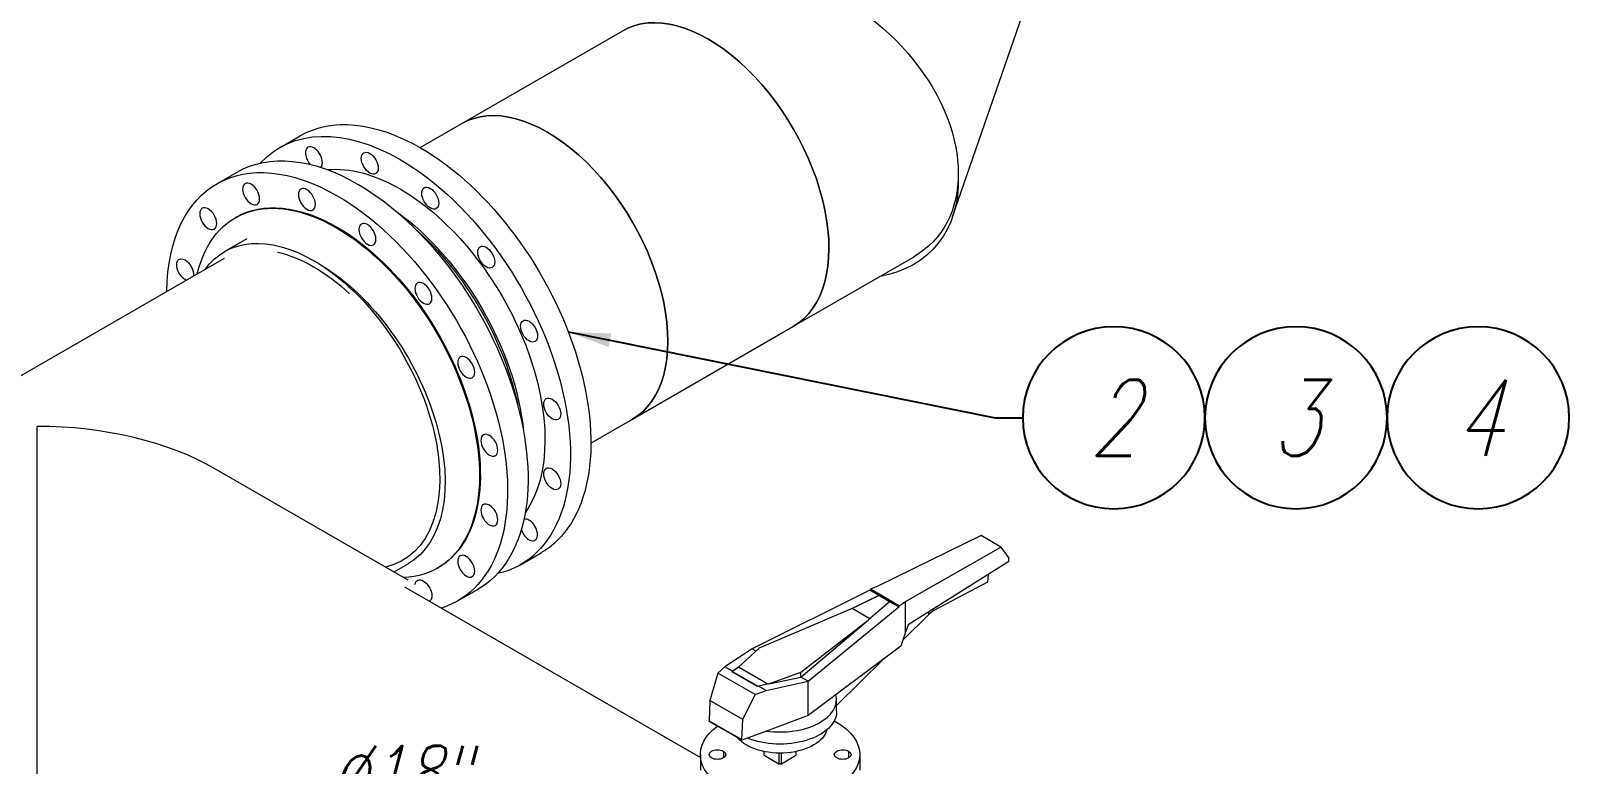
# Model space of a CAD drawing. Header units: inches. Extents: x 52169 to 69006, y 13152 to 42758.
# Drawn here: x 62954 to 64980, y 15424 to 16392 of the extents above; entities that cross this region are included whole.
import ezdxf
from ezdxf.enums import TextEntityAlignment as Align

# ---------------------------------------------------------------- set-up
doc = ezdxf.new("R2010")
doc.units = ezdxf.units.IN
doc.header["$MEASUREMENT"] = 0
doc.layers.add('IA-DIBUJO', color=3, linetype='Continuous')
doc.layers.add('IA-SIMBOLS', color=2, linetype='Continuous')
doc.layers.add('IA-DIM', color=7, linetype='Continuous', lineweight=5)
doc.layers.add('IA-TITLE', color=6, linetype='Continuous', lineweight=13)
doc.styles.add('ING-AMB', font='romans.shx', dxfattribs={"width": 0.75, "oblique": 15})
doc.styles.add('SALVADOR', font='romans.shx', dxfattribs={"width": 0.75, "oblique": 15})
doc.dimstyles.new('ING-AMB 16', dxfattribs={"dimscale": 16, "dimtxt": 3, "dimasz": 2.5, "dimexe": 1, "dimexo": 1, "dimgap": 1, "dimtad": 1, "dimdec": 0, "dimzin": 0, "dimdsep": 46, "dimtxsty": 'ING-AMB', "dimcen": 0.1, "dimclrd": 7, "dimclre": 7, "dimclrt": 2, "dimadec": 0, "dimazin": 0, "dimtfac": 1, "dimtdec": 0, "dimtmove": 0, "dimatfit": 0, "dimfxl": 1.25, "dimtfill": 1, "dimtolj": 1, "dimtzin": 0, "dimarcsym": 1})

# ---------------------------------------------------------------- blocks, each defined once
blk = doc.blocks.new('A$Cca83e120')
at = {"layer": 'IA-DIBUJO', "linetype": 'Continuous', "lineweight": 0, "extrusion": (-1.11022e-16, 0.816497, 0.57735)}
for p, q in [((-1424.6, 7208), (-1332.4, 7474.4)), ((-2071.3, 7331.1), (-1859.1, 7453.6)), ((-2126.1, 7299.5), (-2071.3, 7331.1)), ((-2383.9, 7162.2), (-2353.9, 7179.5)), ((-3028.8, 6781.2), (-2383.9, 7153.6)), ((-1634.1, 7063.8), (-1476.1, 7155.1)), ((-1846.3, 6941.4), (-1634.1, 7063.8)), ((-1901.1, 6909.7), (-1846.3, 6941.4)), ((-2630.5, 6468.5), (-2630.5, 6931.7)), ((-2141.8, 6729), (-2395.5, 6875.5)), ((-2160.5, 6739.9), (-2141.8, 6750.7)), ((-2103, 6745), (-2102, 6745.6)), ((-2102.5, 6745.3), (-2103, 6745)), ((-2146.8, 6720.4), (-1756.9, 6495.3))]:
    blk.add_line(p, q, dxfattribs=at)
at = {"layer": 'IA-DIBUJO', "color": 2, "linetype": 'Continuous', "lineweight": 0, "extrusion": (-1.11022e-16, 0.816497, 0.57735)}
for p, q in [((-2311.3, 7299.3), (-2284.3, 7314.9)), ((-2394.1, 7251.5), (-2367.1, 7267.1)), ((-2369.7, 7206.9), (-2368.7, 7207.5)), ((-2369.2, 7207.2), (-2368.7, 7207.5)), ((-2234, 7192.3), (-2233.3, 7192)), ((-2047.8, 6869.9), (-2047.9, 6869.1)), ((-1387.1, 6787.9), (-1522.4, 6721.4)), ((-1387.1, 6787.9), (-1522.4, 6721.4)), ((-1486.8, 6700.9), (-1360.8, 6772.7)), ((-1486.8, 6700.9), (-1360.8, 6772.7)), ((-1360.8, 6772.7), (-1387.1, 6787.9)), ((-1360.8, 6772.7), (-1387.1, 6787.9)), ((-1360.8, 6772.7), (-1350.5, 6757.8)), ((-1360.8, 6772.7), (-1350.5, 6757.8)), ((-1993.8, 6749.4), (-1966.8, 6765)), ((-1350.5, 6753.5), (-1483.3, 6669.9)), ((-1350.5, 6753.5), (-1483.3, 6669.9)), ((-1350.5, 6753.5), (-1350.5, 6757.8)), ((-1350.5, 6753.5), (-1350.5, 6757.8)), ((-1377.7, 6736.4), (-1378.4, 6726.2)), ((-1377.7, 6736.4), (-1378.4, 6726.2)), ((-2076.6, 6701.6), (-2049.6, 6717.2)), ((-1533.8, 6715.7), (-1688.8, 6638.4)), ((-1533.8, 6715.7), (-1688.8, 6638.4)), ((-1532.7, 6716.1), (-1533.8, 6715.7)), ((-1532.7, 6716.1), (-1533.8, 6715.7)), ((-1521.9, 6708.8), (-1533.8, 6715.7)), ((-1521.9, 6708.8), (-1533.8, 6715.7)), ((-1522.4, 6721.4), (-1532.7, 6717.2)), ((-1522.4, 6721.4), (-1532.7, 6717.2)), ((-1532.7, 6717.2), (-1532.7, 6716.1)), ((-1494.8, 6695.3), (-1532.7, 6717.2)), ((-1532.7, 6717.2), (-1532.7, 6716.1)), ((-1494.8, 6695.3), (-1532.7, 6717.2)), ((-1494.8, 6694.2), (-1532.7, 6716.1)), ((-1494.8, 6694.2), (-1532.7, 6716.1)), ((-1378.4, 6726.2), (-1449.5, 6689)), ((-1378.4, 6726.2), (-1449.5, 6689)), ((-1560.1, 6690.4), (-1679.4, 6639.3)), ((-1560.1, 6690.4), (-1679.4, 6639.3)), ((-1614.9, 6595.7), (-1495.6, 6693.6)), ((-1614.9, 6595.7), (-1495.6, 6693.6)), ((-1560.1, 6690.4), (-1521.9, 6708.8)), ((-1560.1, 6690.4), (-1521.9, 6708.8)), ((-1557, 6691.7), (-1560.1, 6690.4)), ((-1557, 6691.7), (-1560.1, 6690.4)), ((-1521.9, 6708.6), (-1557, 6691.7)), ((-1521.9, 6708.6), (-1557, 6691.7)), ((-1533.7, 6678.2), (-1557, 6691.7)), ((-1533.7, 6678.2), (-1557, 6691.7)), ((-1507.5, 6700.5), (-1535.9, 6676.3)), ((-1507.5, 6700.5), (-1535.9, 6676.3)), ((-1521.9, 6708.8), (-1521.4, 6708.9)), ((-1521.9, 6708.8), (-1521.4, 6708.9)), ((-1521.4, 6708.8), (-1521.9, 6708.6)), ((-1521.4, 6708.8), (-1521.9, 6708.6)), ((-1507.6, 6700.4), (-1521.9, 6708.6)), ((-1507.6, 6700.4), (-1521.9, 6708.6)), ((-1521.4, 6708.8), (-1521.4, 6708.9)), ((-1521.4, 6708.9), (-1507.2, 6700.7)), ((-1521.4, 6708.8), (-1521.4, 6708.9)), ((-1521.4, 6708.9), (-1507.2, 6700.7)), ((-1507.3, 6700.6), (-1521.4, 6708.8)), ((-1507.3, 6700.6), (-1521.4, 6708.8)), ((-1507.2, 6700.7), (-1507.5, 6700.5)), ((-1507.2, 6700.7), (-1507.5, 6700.5)), ((-1495.6, 6693.6), (-1507.5, 6700.5)), ((-1495.6, 6693.6), (-1507.5, 6700.5)), ((-1495.6, 6693.6), (-1494.8, 6694.2)), ((-1495.6, 6693.6), (-1494.8, 6694.2)), ((-1494.8, 6695.3), (-1486.8, 6700.9)), ((-1494.8, 6695.3), (-1486.8, 6700.9)), ((-1494.8, 6694.2), (-1494.8, 6695.3)), ((-1494.8, 6694.2), (-1494.8, 6695.3)), ((-1486.8, 6660.4), (-1486.8, 6700.9)), ((-1486.8, 6660.4), (-1486.8, 6700.9)), ((-1449.5, 6689), (-1455.9, 6683.9)), ((-1449.5, 6689), (-1455.9, 6683.9)), ((-1624.3, 6601.1), (-1535.9, 6676.3)), ((-1624.3, 6607.5), (-1535.9, 6676.3)), ((-1624.3, 6601.1), (-1535.9, 6676.3)), ((-1624.3, 6607.5), (-1535.9, 6676.3)), ((-1455.9, 6683.9), (-1490.3, 6649.8)), ((-1455.9, 6683.9), (-1490.3, 6649.8)), ((-1483.3, 6669.9), (-1486.8, 6660.4)), ((-1483.3, 6669.9), (-1486.8, 6660.4)), ((-1455.9, 6683.9), (-1455.9, 6687.1)), ((-1455.9, 6683.9), (-1455.9, 6687.1)), ((-1486.8, 6660.4), (-1492.9, 6641.9)), ((-1486.8, 6660.4), (-1492.9, 6641.9)), ((-1688.8, 6638.4), (-1724.6, 6614.7)), ((-1688.8, 6638.4), (-1724.6, 6614.7)), ((-1679.4, 6639.3), (-1706, 6614.7)), ((-1679.4, 6639.3), (-1706, 6614.7)), ((-1688.8, 6638.4), (-1688.8, 6638.4)), ((-1683.7, 6635.4), (-1688.8, 6638.4)), ((-1688.8, 6638.4), (-1688.8, 6638.4)), ((-1683.7, 6635.4), (-1688.8, 6638.4)), ((-1492.9, 6641.9), (-1578.1, 6578)), ((-1492.9, 6641.9), (-1578.1, 6578)), ((-1724.6, 6614.7), (-1733.8, 6606.5)), ((-1724.6, 6614.7), (-1733.8, 6606.5)), ((-1714.6, 6608.9), (-1724.6, 6614.7)), ((-1714.6, 6608.9), (-1724.6, 6614.7)), ((-1715.3, 6608.3), (-1714.6, 6608.9)), ((-1715.3, 6608.3), (-1714.6, 6608.9)), ((-1681.6, 6588.8), (-1715.3, 6608.3)), ((-1681.6, 6588.8), (-1715.3, 6608.3)), ((-1714.9, 6608.5), (-1715.2, 6608.2)), ((-1714.9, 6608.5), (-1715.2, 6608.2)), ((-1706.7, 6614.1), (-1714.9, 6608.5)), ((-1706.7, 6614.1), (-1714.9, 6608.5)), ((-1681.1, 6589), (-1714.9, 6608.5)), ((-1681.1, 6589), (-1714.9, 6608.5)), ((-1714.6, 6608.9), (-1706, 6614.7)), ((-1714.6, 6608.9), (-1706, 6614.7)), ((-1706, 6614.7), (-1706.7, 6614.1)), ((-1706, 6614.7), (-1706.7, 6614.1)), ((-1668.1, 6591.8), (-1706.7, 6614.1)), ((-1668.1, 6591.8), (-1706.7, 6614.1)), ((-1515, 6625.3), (-1577.4, 6563.5)), ((-1515, 6625.3), (-1577.4, 6563.5)), ((-1733.8, 6606.5), (-1744.3, 6570.4)), ((-1733.8, 6606.5), (-1744.3, 6570.4)), ((-1684.6, 6578.2), (-1733.8, 6606.5)), ((-1684.6, 6578.2), (-1733.8, 6606.5)), ((-1680.5, 6589.2), (-1681.6, 6588.8)), ((-1680.5, 6589.2), (-1681.6, 6588.8)), ((-1666.8, 6592.1), (-1680.5, 6589.2)), ((-1666.8, 6592.1), (-1680.5, 6589.2)), ((-1670.4, 6583.4), (-1680.5, 6589.2)), ((-1670.4, 6583.4), (-1680.5, 6589.2)), ((-1670.4, 6583.4), (-1614.9, 6595.7)), ((-1670.4, 6583.4), (-1614.9, 6595.7)), ((-1666.8, 6592.1), (-1624.3, 6607.5)), ((-1666.8, 6592.1), (-1624.3, 6607.5)), ((-1666.8, 6592.1), (-1624.3, 6601.1)), ((-1666.8, 6592.1), (-1624.3, 6601.1)), ((-1624.3, 6601.1), (-1624.3, 6607.5)), ((-1624.3, 6601.1), (-1624.3, 6607.5)), ((-1614.9, 6595.7), (-1624.3, 6601.1)), ((-1614.9, 6595.7), (-1624.3, 6601.1)), ((-1614.9, 6595.7), (-1614.9, 6595.7)), ((-1614.9, 6550.4), (-1614.9, 6595.7)), ((-1614.9, 6595.7), (-1614.9, 6595.7)), ((-1614.9, 6550.4), (-1614.9, 6595.7)), ((-1744.3, 6570.4), (-1745.2, 6543.4)), ((-1744.3, 6570.4), (-1745.2, 6543.4)), ((-1700.9, 6545.3), (-1744.3, 6570.4)), ((-1700.9, 6545.3), (-1744.3, 6570.4)), ((-1700.9, 6545.3), (-1684.6, 6578.2)), ((-1700.9, 6545.3), (-1684.6, 6578.2)), ((-1684.6, 6578.2), (-1670.4, 6583.4)), ((-1684.6, 6578.2), (-1670.4, 6583.4)), ((-1578.1, 6578), (-1614.9, 6550.4)), ((-1578.1, 6578), (-1614.9, 6550.4)), ((-1577.4, 6555.8), (-1577.4, 6571.8)), ((-1577.4, 6555.8), (-1577.4, 6571.8)), ((-1614.9, 6550.4), (-1669.7, 6530)), ((-1614.9, 6550.4), (-1669.7, 6530)), ((-1745.2, 6543.4), (-1702.3, 6518.7)), ((-1745.2, 6542.6), (-1745.2, 6543.4)), ((-1745.2, 6543.4), (-1702.3, 6518.7)), ((-1745.2, 6542.6), (-1745.2, 6543.4)), ((-1702.3, 6517.8), (-1745.2, 6542.6)), ((-1702.3, 6517.8), (-1745.2, 6542.6)), ((-1702.3, 6518.7), (-1700.9, 6545.3)), ((-1702.3, 6518.7), (-1700.9, 6545.3)), ((-1669.7, 6530), (-1702.3, 6517.8)), ((-1669.7, 6530), (-1702.3, 6517.8)), ((-1669.7, 6530), (-1669.7, 6530)), ((-1669.7, 6530), (-1669.7, 6530)), ((-1702.3, 6517.8), (-1702.3, 6518.7)), ((-1702.3, 6517.8), (-1702.3, 6518.7)), ((-1756.9, 6499), (-1756.9, 6478.6)), ((-1726.6, 6503.5), (-1726.6, 6494.5)), ((-1672.9, 6498), (-1672.9, 6503)), ((-1672.9, 6498), (-1653.5, 6486.9)), ((-1653.5, 6500.9), (-1653.5, 6486.9)), ((-1653.5, 6486.9), (-1650.2, 6486.9)), ((-1650.2, 6486.9), (-1650.2, 6500.9)), ((-1650.2, 6486.9), (-1630.9, 6498)), ((-1630.9, 6503), (-1630.9, 6498)), ((-1561.6, 6503.5), (-1561.6, 6494.5)), ((-1546.9, 6499), (-1546.9, 6478.6))]:
    blk.add_line(p, q, dxfattribs=at)
at = {"layer": 'IA-DIBUJO', "linetype": 'Continuous', "lineweight": 0, "extrusion": (-8.54176e-17, 1.53358e-16, -1)}
blk.add_ellipse((-1618.7, 7332.5), major_axis=(170, -155.5), ratio=0.697902, start_param=-2.924333, end_param=0.217259, dxfattribs=at)
at = {"layer": 'IA-DIBUJO', "linetype": 'Continuous', "lineweight": 0, "extrusion": (-1.14741e-16, 2.54248e-16, -1)}
blk.add_ellipse((-1746.6, 7258.7), major_axis=(-112.5, 194.9), ratio=0.57735, start_param=0, end_param=3.141593, dxfattribs=at)
at = {"layer": 'IA-DIBUJO', "linetype": 'Continuous', "lineweight": 0}
for centre, major_axis, start_param, end_param in [((-1746.6, 7258.7), (112.5, -194.9), 0, 3.141593), ((-1958.8, 7136.2), (112.5, -194.9), 0, 3.141593), ((-2630.5, 6739.9), (332.3, 0), 0.785398, 1.570796)]:
    blk.add_ellipse(centre, major_axis=major_axis, ratio=0.57735, start_param=start_param, end_param=end_param, dxfattribs=at)
at = {"layer": 'IA-DIBUJO', "linetype": 'Continuous', "lineweight": 0, "extrusion": (2.94814e-17, 3.37515e-16, -1)}
blk.add_ellipse((-1958.8, 7136.2), major_axis=(-112.5, 194.9), ratio=0.57735, start_param=0, end_param=3.141593, dxfattribs=at)
at = {"layer": 'IA-DIBUJO', "color": 2, "linetype": 'Continuous', "lineweight": 0, "extrusion": (-1.85927e-17, 3.09759e-16, -1)}
for centre, major_axis, start_param, end_param in [((-2125.6, 7039.9), (-158.8, 275), 0, 0.785398), ((-2348.8, 7238.2), (7.9, -13.7), -5.497787, 0.785398), ((-2275.2, 7231), (7.9, -13.7), -5.497787, 0.785398), ((-2405.2, 7205.7), (-7.9, 13.7), -5.497787, 0.785398), ((-2235.3, 6976.6), (158.7, -275), -2.356194, 0.127119), ((-2195.5, 7184.9), (7.9, -13.7), -5.497787, 0.785398), ((-2065.4, 7009.6), (7.9, -13.7), -5.497787, 0.785398), ((-2034.9, 6906.9), (-7.9, 13.7), -5.497787, 0.785398), ((-2034.9, 6814.9), (7.9, -13.7), -5.497787, 0.785398), ((-2065.4, 6747.4), (-7.9, 13.7), -5.497787, 0.785398)]:
    blk.add_ellipse(centre, major_axis=major_axis, ratio=0.57735, start_param=start_param, end_param=end_param, dxfattribs=at)
at = {"layer": 'IA-DIBUJO', "color": 2, "linetype": 'Continuous', "lineweight": 0, "extrusion": (1.25629e-16, 3.93026e-16, -1)}
blk.add_ellipse((-2152.5, 7024.4), major_axis=(-158.7, 275), ratio=0.57735, start_param=-0.176862, end_param=0.785398, dxfattribs=at)
at = {"layer": 'IA-DIBUJO', "color": 2, "linetype": 'Continuous', "lineweight": 0, "extrusion": (-1.14741e-16, 2.54248e-16, -1)}
for major_axis, start_param, end_param in [((-158.7, 275), -0.77149, 0.785398), ((133.3, -231), -2.356194, 0)]:
    blk.add_ellipse((-2235.3, 6976.6), major_axis=major_axis, ratio=0.57735, start_param=start_param, end_param=end_param, dxfattribs=at)
at = {"layer": 'IA-DIBUJO', "color": 2, "linetype": 'Continuous', "lineweight": 0}
for centre, major_axis, start_param, end_param in [((-2266, 7286.1), (-7.9, 13.7), -2.356194, 1.906113), ((-2266, 7286.1), (7.9, -13.7), 0.164711, 0.785398), ((-2192.4, 7278.8), (-7.9, 13.7), -2.356194, 3.926991), ((-2112.7, 7232.7), (-7.9, 13.7), -2.356194, 3.926991), ((-2039, 7155), (-7.9, 13.7), -3.926991, 2.356194), ((-1982.6, 7057.4), (-7.9, 13.7), -2.356194, 3.926991), ((-1952.1, 6954.7), (7.9, -13.7), -2.356194, 3.926991), ((-1952.1, 6862.7), (-7.9, 13.7), -2.356194, 3.926991), ((-1982.6, 6795.2), (7.9, -13.7), -1.906113, 2.976882), ((-1651.9, 6571.8), (74.5, 0), -1.812983, 0.145208), ((-1651.9, 6571.8), (74.5, 0), -1.812983, 0.145208)]:
    blk.add_ellipse(centre, major_axis=major_axis, ratio=0.57735, start_param=start_param, end_param=end_param, dxfattribs=at)
at = {"layer": 'IA-DIBUJO', "color": 2, "linetype": 'Continuous', "lineweight": 0, "extrusion": (4.97998e-17, 4.13344e-16, -1)}
for centre, end_param in [((-2125.6, 7039.9), 0), ((-2152.5, 7024.4), 0.176862)]:
    blk.add_ellipse(centre, major_axis=(158.7, -275), ratio=0.57735, start_param=-2.356194, end_param=end_param, dxfattribs=at)
at = {"layer": 'IA-DIBUJO', "color": 2, "linetype": 'Continuous', "lineweight": 0, "extrusion": (1.33067e-16, 2.69122e-16, -1)}
blk.add_ellipse((-2208.4, 6992.1), major_axis=(-158.8, 275), ratio=0.57735, start_param=0, end_param=0.785398, dxfattribs=at)
at = {"layer": 'IA-DIBUJO', "color": 2, "linetype": 'Continuous', "lineweight": 0, "extrusion": (5.44432e-18, 3.23637e-16, -1)}
for centre, major_axis, start_param, end_param in [((-2152.5, 7024.4), (-135, 233.8), 0.258534, 0.785398), ((-2435.7, 7138.3), (7.9, -13.7), -2.356194, -0.65131)]:
    blk.add_ellipse(centre, major_axis=major_axis, ratio=0.57735, start_param=start_param, end_param=end_param, dxfattribs=at)
at = {"layer": 'IA-DIBUJO', "linetype": 'Continuous', "lineweight": 0, "extrusion": (-1.70835e-16, 3.06716e-16, -1)}
blk.add_ellipse((-1618.7, 7322.6), major_axis=(-170, 155.5), ratio=0.697902, start_param=2.546516, end_param=3.635749, dxfattribs=at)
at = {"layer": 'IA-DIBUJO', "color": 2, "linetype": 'Continuous', "lineweight": 0, "extrusion": (3.69184e-17, 2.13611e-16, -1)}
for centre, major_axis, start_param, end_param in [((-2236.4, 6975.9), (-133.3, 231), -0.548284, 0.785398), ((-2179.4, 7008.9), (135, -233.8), -2.24068, -0.900912)]:
    blk.add_ellipse(centre, major_axis=major_axis, ratio=0.57735, start_param=start_param, end_param=end_param, dxfattribs=at)
at = {"layer": 'IA-DIBUJO', "color": 2, "linetype": 'Continuous', "lineweight": 0, "extrusion": (1.01592e-16, 3.79148e-16, -1)}
blk.add_ellipse((-2208.4, 6992.1), major_axis=(158.7, -275), ratio=0.57735, start_param=-2.356194, end_param=0, dxfattribs=at)
at = {"layer": 'IA-DIBUJO', "color": 2, "linetype": 'Continuous', "lineweight": 0, "extrusion": (8.49925e-17, 2.41367e-16, -1)}
blk.add_ellipse((-2152.5, 7024.4), major_axis=(135, -233.8), ratio=0.57735, start_param=-2.356194, end_param=-0.258534, dxfattribs=at)
at = {"layer": 'IA-DIBUJO', "color": 2, "linetype": 'Continuous', "lineweight": 0, "extrusion": (-1.48742e-17, 2.47807e-16, -1)}
blk.add_ellipse((-2235.3, 6976.6), major_axis=(-133.3, 231), ratio=0.57735, start_param=0, end_param=0.785398, dxfattribs=at)
at = {"layer": 'IA-DIBUJO', "linetype": 'Continuous', "lineweight": 0, "extrusion": (9.78739e-17, 4.411e-16, -1)}
blk.add_ellipse((-2208.4, 6992.1), major_axis=(-120.5, 208.7), ratio=0.57735, start_param=0.375246, end_param=0.375591, dxfattribs=at)
at = {"layer": 'IA-DIBUJO', "linetype": 'Continuous', "lineweight": 0, "extrusion": (-7.95482e-17, 8.22703e-17, -1)}
blk.add_ellipse((-2266.4, 6958.6), major_axis=(-117.5, 203.5), ratio=0.57735, start_param=-0.251497, end_param=0.785398, dxfattribs=at)
at = {"layer": 'IA-DIBUJO', "color": 2, "linetype": 'Continuous', "lineweight": 0, "extrusion": (9.16287e-18, 2.61685e-16, -1)}
blk.add_ellipse((-2236.4, 6975.9), major_axis=(133.3, -231), ratio=0.57735, start_param=-2.356194, end_param=0.296777, dxfattribs=at)
at = {"layer": 'IA-DIBUJO', "color": 2, "linetype": 'Continuous', "lineweight": 0, "extrusion": (-4.63483e-17, 3.57833e-16, -1)}
blk.add_ellipse((-2181.5, 7007.6), major_axis=(135, -233.8), ratio=0.57735, start_param=-2.102166, end_param=-1.039426, dxfattribs=at)
at = {"layer": 'IA-DIBUJO', "linetype": 'Continuous', "lineweight": 0, "extrusion": (9.16287e-18, 2.61685e-16, -1)}
blk.add_ellipse((-2266.4, 6958.6), major_axis=(112.5, -194.9), ratio=0.57735, start_param=-2.659038, end_param=-2.053351, dxfattribs=at)
at = {"layer": 'IA-DIBUJO', "color": 2, "linetype": 'Continuous', "lineweight": 0, "extrusion": (-1.42496e-16, 3.02322e-16, -1)}
blk.add_ellipse((-2435.7, 7138.3), major_axis=(-7.9, 13.7), ratio=0.57735, start_param=-2.490282, end_param=0.785398, dxfattribs=at)
at = {"layer": 'IA-DIBUJO', "linetype": 'Continuous', "lineweight": 0, "extrusion": (-4.26297e-17, 2.95881e-16, -1)}
blk.add_ellipse((-2266.4, 6958.6), major_axis=(117.5, -203.5), ratio=0.57735, start_param=-2.356194, end_param=0.179105, dxfattribs=at)
at = {"layer": 'IA-DIBUJO', "linetype": 'Continuous', "lineweight": 0, "extrusion": (1.97741e-16, 4.34659e-16, -1)}
blk.add_ellipse((-2259.3, 6954.2), major_axis=(117.5, -203.5), ratio=0.57735, start_param=-2.332011, end_param=0, dxfattribs=at)
at = {"layer": 'IA-DIBUJO', "color": 2, "linetype": 'Continuous', "lineweight": 0, "extrusion": (2.94814e-17, 3.37515e-16, -1)}
blk.add_ellipse((-2121.8, 7107.2), major_axis=(7.9, -13.7), ratio=0.57735, start_param=-3.926991, end_param=2.356194, dxfattribs=at)
at = {"layer": 'IA-DIBUJO', "color": 2, "linetype": 'Continuous', "lineweight": 0, "extrusion": (-1.62815e-16, 2.26493e-16, -1)}
blk.add_ellipse((-2208.4, 6992.1), major_axis=(120.5, -208.7), ratio=0.57735, start_param=-0.375591, end_param=-0.375246, dxfattribs=at)
at = {"layer": 'IA-DIBUJO', "color": 2, "linetype": 'Continuous', "lineweight": 0, "extrusion": (-1.03585e-16, 6.83926e-17, -1)}
blk.add_ellipse((-2121.8, 6714.9), major_axis=(-7.9, 13.7), ratio=0.57735, start_param=-0.646819, end_param=0.785398, dxfattribs=at)
at = {"layer": 'IA-DIBUJO', "color": 2, "linetype": 'Continuous', "lineweight": 0, "extrusion": (-2.10889e-16, 1.98737e-16, -1)}
blk.add_ellipse((-2121.8, 6714.9), major_axis=(7.9, -13.7), ratio=0.57735, start_param=-2.356194, end_param=-0.072208, dxfattribs=at)
at = {"layer": 'IA-DIBUJO', "color": 2, "linetype": 'Continuous', "lineweight": 0, "extrusion": (-9.51265e-17, 1.66533e-16, -1)}
blk.add_ellipse((-1651.9, 6555.8), major_axis=(74.5, 0), ratio=0.57735, start_param=0, end_param=2.184759, dxfattribs=at)
blk.add_ellipse((-1651.9, 6555.8), major_axis=(74.5, 0), ratio=0.57735, start_param=0, end_param=2.184759, dxfattribs=at)
at = {"layer": 'IA-DIBUJO', "color": 2, "linetype": 'Continuous', "lineweight": 0, "extrusion": (9.28028e-18, 1.11022e-16, -1)}
blk.add_ellipse((-1651.9, 6499), major_axis=(-105, 0), ratio=0.57735, start_param=-0.785398, end_param=0.665114, dxfattribs=at)
at = {"layer": 'IA-DIBUJO', "color": 2, "linetype": 'Continuous', "lineweight": 0, "extrusion": (4.21631e-17, 2.77556e-16, -1)}
blk.add_ellipse((-1651.9, 6499), major_axis=(105, 0), ratio=0.57735, start_param=-0.785398, end_param=2.356194, dxfattribs=at)
at = {"layer": 'IA-DIBUJO', "color": 2, "linetype": 'Continuous', "lineweight": 0, "extrusion": (-8.20464e-18, -1.11022e-16, -1)}
blk.add_ellipse((-1651.9, 6537), major_axis=(62.5, 0), ratio=0.57735, start_param=0.144631, end_param=2.683815, dxfattribs=at)
blk.add_ellipse((-1651.9, 6537), major_axis=(62.5, 0), ratio=0.57735, start_param=0.144631, end_param=2.683815, dxfattribs=at)
at = {"layer": 'IA-DIBUJO', "color": 2, "linetype": 'Continuous', "lineweight": 0, "extrusion": (-4.62309e-17, 5.55112e-17, -1)}
blk.add_ellipse((-1651.9, 6499), major_axis=(105, 0), ratio=0.57735, start_param=-0.823463, end_param=-0.785398, dxfattribs=at)
at = {"layer": 'IA-DIBUJO', "color": 2, "linetype": 'Continuous', "lineweight": 0, "extrusion": (-3.37298e-18, -2.17814e-33, -1)}
for major_axis in [(-11, 0), (11, 0)]:
    blk.add_ellipse((-1734.4, 6499), major_axis=major_axis, ratio=0.57735, start_param=-0.785398, end_param=2.356194, dxfattribs=at)
at = {"layer": 'IA-DIBUJO', "color": 2, "linetype": 'Continuous', "lineweight": 0, "extrusion": (-8.21928e-17, -1.11022e-16, -1)}
blk.add_ellipse((-1569.4, 6499), major_axis=(-11, 0), ratio=0.57735, start_param=-0.785398, end_param=2.356194, dxfattribs=at)
at = {"layer": 'IA-DIBUJO', "color": 2, "linetype": 'Continuous', "lineweight": 0, "extrusion": (-2.48726e-16, 1.66533e-16, -1)}
blk.add_ellipse((-1569.4, 6499), major_axis=(11, 0), ratio=0.57735, start_param=-0.785398, end_param=2.356194, dxfattribs=at)
blk = doc.blocks.new('EJE')
blk.add_circle((0, 6), 6)
at = {"style": 'SALVADOR', "oblique": 15, "width": 0.75}
blk.add_attdef('N', text='', height=5, dxfattribs=at).set_placement((0, 6), align=Align.MIDDLE)

msp = doc.modelspace()

# ---------------------------------------------------------------- block references
at = {"layer": 'IA-DIBUJO', "color": 3}
msp.add_blockref('A$Cca83e120', (65592.6, 8938.1), dxfattribs=at)
at = {"layer": 'IA-SIMBOLS'}
ref = msp.add_blockref('EJE', (64380.5, 16001.2), dxfattribs=dict(at, xscale=-20, yscale=20, zscale=20, rotation=180))
ref.add_attrib('N', '2', dxfattribs={"layer": '0', "height": 100, "style": 'SALVADOR', "oblique": 15, "width": 0.75}).set_placement((64380.5, 15881.2), align=Align.MIDDLE)
ref = msp.add_blockref('EJE', (64620.5, 16001.2), dxfattribs=dict(at, xscale=-20, yscale=20, zscale=20, rotation=180))
ref.add_attrib('N', '3', dxfattribs={"layer": '0', "height": 100, "style": 'SALVADOR', "oblique": 15, "width": 0.75}).set_placement((64620.5, 15881.2), align=Align.MIDDLE)
ref = msp.add_blockref('EJE', (64860.5, 16001.2), dxfattribs=dict(at, xscale=-20, yscale=20, zscale=20, rotation=180))
ref.add_attrib('N', '4', dxfattribs={"layer": '0', "height": 100, "style": 'SALVADOR', "oblique": 15, "width": 0.75}).set_placement((64860.5, 15881.2), align=Align.MIDDLE)

# ---------------------------------------------------------------- texts
at = {"layer": 'IA-TITLE', "insert": (63348.2, 15448.5, -123.2), "char_height": 75, "attachment_point": 1, "style": 'ING-AMB'}
msp.add_mtext_dynamic_manual_height_columns('%%C18"', width=90.757, gutter_width=250, heights=[0], dxfattribs=at)

# ---------------------------------------------------------------- leaders
at = {"layer": 'IA-DIM'}
msp.add_leader([(63661.8, 15994.4), (64224.3, 15881.2), (64260.5, 15881.2)], dimstyle='ING-AMB 16', override={"dimasz": 3.5, "dimgap": 1, "dimtad": 0}, dxfattribs=at)

doc.saveas('drawing.dxf')
